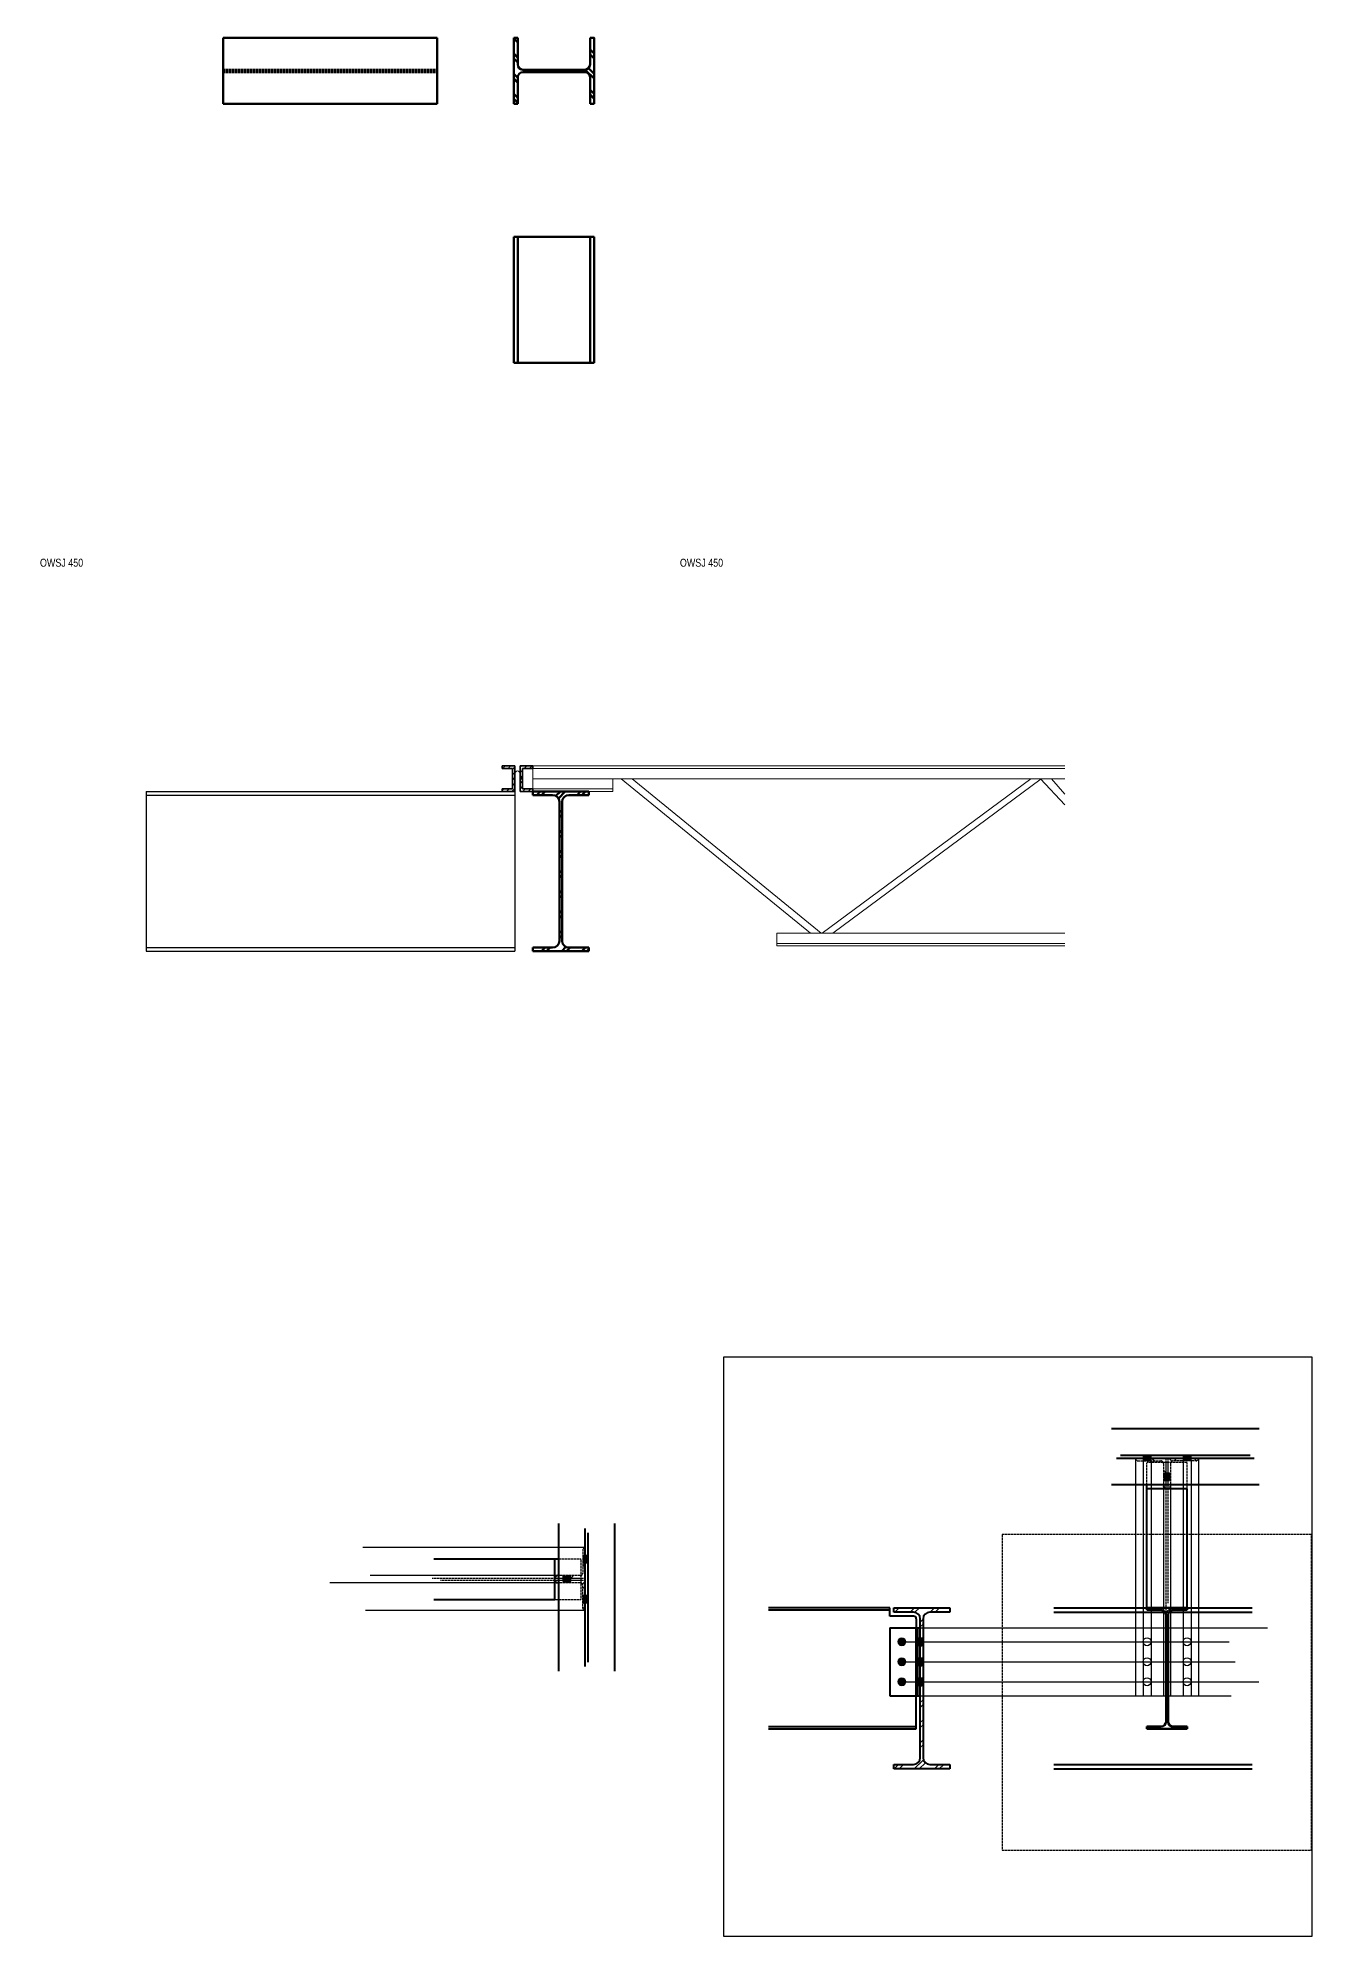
# Model space of a CAD drawing. Header units: millimetres. Extents: x -31954 to 493870, y 99509 to 604061.
# Drawn here: x 101419 to 104605, y 190426 to 195171 of the extents above; entities that cross this region are included whole.
import ezdxf

# ---------------------------------------------------------------- set-up
doc = ezdxf.new("R2010")
doc.units = ezdxf.units.MM
doc.header["$LTSCALE"] = 10
doc.linetypes.add('DASHED2', pattern=[0.375, 0.25, -0.125])
for name, color, linetype, lineweight in [('A-ANNOTATIONS', 1, 'Continuous', 9), ('A-DETL-GENF', 3, 'Continuous', 9), ('C-HATCH', 9, 'Continuous', 0), ('S-BEAM-STEEL-SECTION', 4, 'Continuous', 20), ('S-COLUMN-STEEL-PLAN', 4, 'Continuous', 50), ('S-COLUMN-STEEL-SECTION', 4, 'Continuous', 25), ('S-HATCH', 9, 'Continuous', 0)]:
    doc.layers.add(name, color=color, linetype=linetype, lineweight=lineweight)
doc.styles.add('AnnoText', font='arial.ttf', dxfattribs={"width": 0.8, "height": 2})

# ---------------------------------------------------------------- blocks, each defined once
blk = doc.blocks.new('M_K-Series Bar Joist-Section - 18K6-170442-Level 2')
at = {"layer": 'C-HATCH'}
h = blk.add_hatch(dxfattribs=at)
h.set_pattern_fill('ANSI31', color=256, scale=3, style=0)
h.paths.add_polyline_path([(-6.35, 0), (-38.1, 0), (-38.1, -6.35), (-12.7, -6.35), (-12.7, -31.75), (-6.35, -31.75)])
h.paths.add_polyline_path([(38.1, 0), (6.35, 0), (6.35, -31.75), (12.7, -31.75), (12.7, -6.35), (38.1, -6.35)])
h = blk.add_hatch(dxfattribs=at)
h.set_pattern_fill('ANSI31', color=256, scale=3, style=0)
h.paths.add_polyline_path([(-6.35, -32.25), (-12.7, -32.25), (-12.7, -57.65), (-38.1, -57.65), (-38.1, -64), (-6.35, -64)])
h.paths.add_polyline_path([(12.7, -32.25), (6.35, -32.25), (6.35, -64), (38.1, -64), (38.1, -57.65), (12.7, -57.65)])
at = {"layer": 'A-DETL-GENF', "lineweight": 35}
for p, q in [((-6.35, 0), (-38.1, 0)), ((-38.1, 0), (-38.1, -6.35)), ((-6.35, -31.75), (-6.35, 0)), ((6.35, 0), (6.35, -31.75)), ((38.1, 0), (6.35, 0)), ((38.1, -6.35), (38.1, 0)), ((-38.1, -6.35), (-12.7, -6.35)), ((-12.7, -6.35), (-12.7, -31.75)), ((-12.7, -31.75), (-6.35, -31.75)), ((-12.7, -57.65), (-12.7, -32.25)), ((-12.7, -32.25), (-6.35, -32.25)), ((-6.35, -31.75), (-6.35, -64)), ((6.35, -31.75), (12.7, -31.75)), ((6.35, -64), (6.35, -31.75)), ((6.35, -32.25), (12.7, -32.25)), ((12.7, -31.75), (12.7, -6.35)), ((12.7, -6.35), (38.1, -6.35)), ((12.7, -32.25), (12.7, -57.65)), ((-38.1, -64), (-38.1, -57.65)), ((-38.1, -57.65), (-12.7, -57.65)), ((-38.1, -64), (-6.35, -64)), ((6.35, -64), (38.1, -64)), ((12.7, -57.65), (38.1, -57.65)), ((38.1, -57.65), (38.1, -64))]:
    blk.add_line(p, q, dxfattribs=at)
at = {"layer": 'A-DETL-GENF'}
blk.add_arc((0, -19.05), 6.35, 0, 180, dxfattribs=at)
blk = doc.blocks.new('M_K-Series Bar Joist-Side - 18K6-170766-Level 2')
at = {"layer": 'A-DETL-GENF'}
for p, q in [((-100, 63.5), (1229.9, 63.5)), ((-100, 63.5), (-100, -0.5)), ((-100, 57.2), (1229.9, 57.2)), ((-100, 31.5), (1229.9, 31.5)), ((-100, 5.8), (100, 5.8)), ((100, -0.5), (100, 31.5)), ((594.1, -354.5), (121.2, 31.5)), ((148.4, 31.5), (621.3, -354.5)), ((1144.9, 31.5), (623.7, -354.5)), ((1171.5, 31.5), (650.4, -354.5)), ((1169.8, 31.5), (1229.9, -33.9)), ((1197, 31.5), (1229.9, -7.3)), ((-100, -0.5), (100, -0.5)), ((510, -386.5), (510, -354.5)), ((510, -354.5), (1229.9, -354.5)), ((510, -380.1), (1229.9, -380.1)), ((510, -386.5), (1229.9, -386.5))]:
    blk.add_line(p, q, dxfattribs=at)

msp = doc.modelspace()

# ---------------------------------------------------------------- hatches: boundary and pattern name
at = {"layer": 'S-BEAM-STEEL-SECTION'}
h = msp.add_hatch(color=256, dxfattribs=at)
h.dxf.hatch_style = 1
h.paths.add_polyline_path([(104182.4, 191620), (104182.4, 191613.9), (104192.4, 191614), (104192.4, 191620)])
h.paths.add_polyline_path([(104182.4, 191627.3), (104182.4, 191620), (104192.4, 191620), (104192.4, 191627.3)])
h.paths.add_polyline_path([(104192.4, 191627.3), (104192.4, 191620), (104202.4, 191620), (104202.4, 191627.3)])
h.paths.add_polyline_path([(104192.4, 191620), (104192.4, 191614), (104202.4, 191613.9), (104202.4, 191620)])
h = msp.add_hatch(color=256, dxfattribs=at)
h.dxf.hatch_style = 1
h.paths.add_polyline_path([(104302.4, 191620), (104302.4, 191613.9), (104292.4, 191614), (104292.4, 191620)])
h.paths.add_polyline_path([(104302.4, 191627.3), (104302.4, 191620), (104292.4, 191620), (104292.4, 191627.3)])
h.paths.add_polyline_path([(104292.4, 191627.3), (104292.4, 191620), (104282.4, 191620), (104282.4, 191627.3)])
h.paths.add_polyline_path([(104292.4, 191620), (104292.4, 191614), (104282.4, 191613.9), (104282.4, 191620)])
h = msp.add_hatch(color=256, dxfattribs=at)
h.dxf.hatch_style = 1
h.paths.add_polyline_path([(104241.8, 191564.3), (104251.3, 191564.3), (104251.3, 191574.3), (104241.8, 191574.3)])
h.paths.add_polyline_path([(104233.5, 191564.3), (104241.8, 191564.3), (104241.8, 191574.3), (104233.5, 191574.3)])
h.paths.add_polyline_path([(104233.5, 191574.3), (104241.8, 191574.3), (104241.8, 191584.3), (104233.5, 191584.3)])
h.paths.add_polyline_path([(104241.8, 191574.3), (104251.3, 191574.3), (104251.3, 191584.3), (104241.8, 191584.3)])
h = msp.add_hatch(color=256, dxfattribs=at)
h.dxf.hatch_style = 1
h.paths.add_polyline_path([(102787.6, 191378.3), (102781.5, 191378.3), (102781.5, 191368.3), (102787.6, 191368.3)])
h.paths.add_polyline_path([(102794.9, 191378.3), (102787.6, 191378.3), (102787.6, 191368.3), (102794.9, 191368.3)])
h.paths.add_polyline_path([(102794.9, 191368.3), (102787.6, 191368.3), (102787.6, 191358.3), (102794.9, 191358.3)])
h.paths.add_polyline_path([(102787.6, 191368.3), (102781.5, 191368.3), (102781.5, 191358.3), (102787.6, 191358.3)])
h = msp.add_hatch(color=256, dxfattribs=at)
h.dxf.hatch_style = 1
h.paths.add_polyline_path([(102731.9, 191318.9), (102731.9, 191309.4), (102741.9, 191309.4), (102741.9, 191318.9)])
h.paths.add_polyline_path([(102731.9, 191327.2), (102731.9, 191318.9), (102741.9, 191318.9), (102741.9, 191327.2)])
h.paths.add_polyline_path([(102741.9, 191327.2), (102741.9, 191318.9), (102751.9, 191318.9), (102751.9, 191327.2)])
h.paths.add_polyline_path([(102741.9, 191318.9), (102741.9, 191309.4), (102751.9, 191309.4), (102751.9, 191318.9)])
h = msp.add_hatch(color=256, dxfattribs=at)
h.dxf.hatch_style = 1
h.paths.add_polyline_path([(102787.6, 191258.3), (102781.5, 191258.3), (102781.5, 191268.3), (102787.6, 191268.3)])
h.paths.add_polyline_path([(102794.9, 191258.3), (102787.6, 191258.3), (102787.6, 191268.3), (102794.9, 191268.3)])
h.paths.add_polyline_path([(102794.9, 191268.3), (102787.6, 191268.3), (102787.6, 191278.3), (102794.9, 191278.3)])
h.paths.add_polyline_path([(102787.6, 191268.3), (102781.5, 191268.3), (102781.5, 191278.3), (102787.6, 191278.3)])
h = msp.add_hatch(color=256, dxfattribs=at)
h.dxf.hatch_style = 1
h.paths.add_polyline_path([(103579.4, 191172, 0.414214), (103569.4, 191162), (103579.4, 191162)])
h = msp.add_hatch(color=256, dxfattribs=at)
h.dxf.hatch_style = 1
h.paths.add_polyline_path([(103569.4, 191162, 0.414214), (103579.4, 191152), (103579.4, 191162)])
h = msp.add_hatch(color=256, dxfattribs=at)
h.dxf.hatch_style = 1
h.paths.add_polyline_path([(103579.4, 191162), (103589.4, 191162, 0.414214), (103579.4, 191172)])
h = msp.add_hatch(color=256, dxfattribs=at)
h.dxf.hatch_style = 1
h.paths.add_polyline_path([(103579.4, 191152, 0.414214), (103589.4, 191162), (103579.4, 191162)])
h = msp.add_hatch(color=256, dxfattribs=at)
h.dxf.hatch_style = 1
h.paths.add_polyline_path([(103619, 191162), (103625.4, 191162), (103625.4, 191172), (103619, 191172)])
h.paths.add_polyline_path([(103625.4, 191162), (103632.4, 191162), (103632.4, 191172), (103625.4, 191172)])
h.paths.add_polyline_path([(103625.4, 191152), (103632.4, 191152), (103632.4, 191162), (103625.4, 191162)])
h.paths.add_polyline_path([(103625.4, 191162), (103619, 191162), (103619, 191152), (103625.4, 191152)])
h = msp.add_hatch(color=256, dxfattribs=at)
h.dxf.hatch_style = 1
h.paths.add_polyline_path([(103579.4, 191122, 0.414214), (103569.4, 191112), (103579.4, 191112)])
h = msp.add_hatch(color=256, dxfattribs=at)
h.dxf.hatch_style = 1
h.paths.add_polyline_path([(103589.4, 191112, 0.414214), (103579.4, 191122), (103579.4, 191112)])
h = msp.add_hatch(color=256, dxfattribs=at)
h.dxf.hatch_style = 1
h.paths.add_polyline_path([(103625.4, 191122), (103619, 191122), (103619, 191112), (103625.4, 191112)])
h.paths.add_polyline_path([(103632.4, 191122), (103625.4, 191122), (103625.4, 191112), (103632.4, 191112)])
h.paths.add_polyline_path([(103632.4, 191112), (103625.4, 191112), (103625.4, 191102), (103632.4, 191102)])
h.paths.add_polyline_path([(103625.4, 191112), (103619, 191112), (103619, 191102), (103625.4, 191102)])
h = msp.add_hatch(color=256, dxfattribs=at)
h.dxf.hatch_style = 1
h.paths.add_polyline_path([(103579.4, 191112), (103569.4, 191112, 0.414214), (103579.4, 191102)])
h = msp.add_hatch(color=256, dxfattribs=at)
h.dxf.hatch_style = 1
h.paths.add_polyline_path([(103579.4, 191072, 0.414214), (103569.4, 191062), (103579.4, 191062)])
h = msp.add_hatch(color=256, dxfattribs=at)
h.dxf.hatch_style = 1
h.paths.add_polyline_path([(103589.4, 191112), (103579.4, 191112), (103579.4, 191102, 0.414214)])
h = msp.add_hatch(color=256, dxfattribs=at)
h.dxf.hatch_style = 1
h.paths.add_polyline_path([(103579.4, 191062), (103589.4, 191062, 0.414214), (103579.4, 191072)])
h = msp.add_hatch(color=256, dxfattribs=at)
h.dxf.hatch_style = 1
h.paths.add_polyline_path([(103625.4, 191072), (103619, 191072), (103619, 191062), (103625.4, 191062)])
h.paths.add_polyline_path([(103632.4, 191072), (103625.4, 191072), (103625.4, 191062), (103632.4, 191062)])
h.paths.add_polyline_path([(103632.4, 191062), (103625.4, 191062), (103625.4, 191052), (103632.4, 191052)])
h.paths.add_polyline_path([(103625.4, 191062), (103619, 191062), (103619, 191052), (103625.4, 191052)])
h = msp.add_hatch(color=256, dxfattribs=at)
h.dxf.hatch_style = 1
h.paths.add_polyline_path([(103579.4, 191062), (103569.4, 191062, 0.414214), (103579.4, 191052)])
h = msp.add_hatch(color=256, dxfattribs=at)
h.dxf.hatch_style = 1
h.paths.add_polyline_path([(103589.4, 191062), (103579.4, 191062), (103579.4, 191052, 0.414214)])
at = {"layer": 'S-COLUMN-STEEL-PLAN'}
h = msp.add_hatch(dxfattribs=at)
h.set_pattern_fill('FP_2', color=256, angle=-90, style=0, pattern_type=2)
h.set_pattern_definition([(315, (101720.115, 179676.342), (25.14472, 25.14472), []), (315, (101758.215, 179676.342), (25.14472, 25.14472), [])])
h.paths.add_polyline_path([(102608.9, 195005.9), (102619.1, 195005.9), (102619.1, 195072.5), (102619.5, 195075.8), (102620.8, 195078.9), (102622.8, 195081.5), (102625.5, 195083.5), (102628.6, 195084.8), (102631.9, 195085.3), (102786.9, 195085.3), (102790.2, 195084.8), (102793.3, 195083.5), (102795.9, 195081.5), (102798, 195078.9), (102799.2, 195075.8), (102799.7, 195072.5), (102799.7, 195005.9), (102809.9, 195005.9), (102809.9, 195170.9), (102799.7, 195170.9), (102799.7, 195104.3), (102799.2, 195100.9), (102798, 195097.9), (102795.9, 195095.2), (102793.3, 195093.2), (102790.2, 195091.9), (102786.9, 195091.5), (102631.9, 195091.5), (102628.6, 195091.9), (102625.5, 195093.2), (102622.8, 195095.2), (102620.8, 195097.9), (102619.5, 195100.9), (102619.1, 195104.3), (102619.1, 195170.9), (102608.9, 195170.9)], flags=0)
h = msp.add_hatch(dxfattribs=at)
h.set_pattern_fill('FP_9', color=256, style=0, pattern_type=2)
h.set_pattern_definition([(45, (114863.634, 192098.46), (-25.14472, 25.14472), []), (45, (114863.634, 192136.56), (-25.14472, 25.14472), [])])
h.paths.add_polyline_path([(102796.5, 192888.2), (102796.5, 192897), (102746.9, 192897), (102742.5, 192897.6), (102738.3, 192899.3), (102734.7, 192902.1), (102732, 192905.6), (102730.3, 192909.8), (102729.7, 192914.2), (102729.7, 193261.2), (102730.3, 193265.7), (102732, 193269.8), (102734.7, 193273.4), (102738.3, 193276.1), (102742.5, 193277.8), (102746.9, 193278.4), (102796.5, 193278.4), (102796.5, 193287.2), (102656.5, 193287.2), (102656.5, 193278.4), (102706.1, 193278.4), (102710.6, 193277.8), (102714.7, 193276.1), (102718.3, 193273.4), (102721, 193269.8), (102722.7, 193265.7), (102723.3, 193261.2), (102723.3, 192914.2), (102722.7, 192909.8), (102721, 192905.6), (102718.3, 192902.1), (102714.7, 192899.3), (102710.6, 192897.6), (102706.1, 192897), (102656.5, 192897), (102656.5, 192888.2)], flags=0)
at = {"layer": 'S-HATCH'}
h = msp.add_hatch(dxfattribs=at)
h.set_pattern_fill('FP_16', color=256, angle=270, style=0, pattern_type=2)
h.set_pattern_definition([(315, (103623.364, 176108.597), (25.14472, 25.14472), []), (315, (103661.464, 176108.597), (25.14472, 25.14472), [])])
h.paths.add_polyline_path([(104163.6, 191620.3), (104163.8, 191618.7), (104164.5, 191617.1), (104165.5, 191615.8), (104166.8, 191614.8), (104168.3, 191614.2), (104170, 191613.9), (104227.1, 191613.9), (104228.8, 191613.7), (104230.3, 191613.1), (104231.6, 191612.1), (104232.6, 191610.8), (104233.2, 191609.2), (104233.5, 191607.6), (104233.5, 191550.4), (104233.7, 191548.8), (104234.3, 191547.3), (104235.3, 191546), (104236.6, 191544.9), (104238.2, 191544.3), (104239.8, 191544.1), (104239.8, 191620.3)], flags=0)
h = msp.add_hatch(dxfattribs=at)
h.set_pattern_fill('FP_16', color=256, angle=90, style=0, pattern_type=2)
h.set_pattern_definition([(135, (331682.78, -15598.61), (-25.144717, -25.144717), []), (135, (331644.68, -15598.61), (-25.144717, -25.144717), [])])
h.paths.add_polyline_path([(104321.1, 191620.3), (104320.9, 191618.7), (104320.3, 191617.1), (104319.3, 191615.8), (104317.9, 191614.8), (104316.4, 191614.2), (104314.8, 191613.9), (104257.6, 191613.9), (104256, 191613.7), (104254.4, 191613.1), (104253.1, 191612.1), (104252.1, 191610.8), (104251.5, 191609.2), (104251.3, 191607.6), (104251.3, 191550.4), (104251, 191548.8), (104250.4, 191547.3), (104249.4, 191546), (104248.1, 191544.9), (104246.6, 191544.3), (104244.9, 191544.1), (104244.9, 191620.3)], flags=0)
h = msp.add_hatch(dxfattribs=at)
h.set_pattern_fill('FP_16', color=256, angle=180, style=0, pattern_type=2)
h.set_pattern_definition([(225, (87276.177, 191937.327), (25.14472, -25.14472), []), (225, (87276.177, 191899.227), (25.14472, -25.14472), [])])
h.paths.add_polyline_path([(102787.9, 191397.1), (102786.2, 191396.9), (102784.7, 191396.2), (102783.4, 191395.2), (102782.4, 191393.9), (102781.7, 191392.4), (102781.5, 191390.7), (102781.5, 191333.6), (102781.3, 191331.9), (102780.7, 191330.4), (102779.7, 191329.1), (102778.4, 191328.1), (102776.8, 191327.4), (102775.2, 191327.2), (102718, 191327.2), (102716.4, 191327), (102714.9, 191326.4), (102713.5, 191325.4), (102712.5, 191324.1), (102711.9, 191322.5), (102711.7, 191320.9), (102787.9, 191320.9)], flags=0)
h = msp.add_hatch(dxfattribs=at)
h.set_pattern_fill('FP_16', color=256, style=0, pattern_type=2)
h.set_pattern_definition([(45, (-104431.03, -36122.09), (-25.144717, 25.144717), []), (45, (-104431.03, -36083.99), (-25.144717, 25.144717), [])])
h.paths.add_polyline_path([(102787.9, 191239.6), (102786.2, 191239.8), (102784.7, 191240.4), (102783.4, 191241.4), (102782.4, 191242.8), (102781.7, 191244.3), (102781.5, 191245.9), (102781.5, 191303.1), (102781.3, 191304.7), (102780.7, 191306.3), (102779.7, 191307.6), (102778.4, 191308.6), (102776.8, 191309.2), (102775.2, 191309.4), (102718, 191309.4), (102716.4, 191309.6), (102714.9, 191310.3), (102713.5, 191311.3), (102712.5, 191312.6), (102711.9, 191314.1), (102711.7, 191315.8), (102787.9, 191315.8)], flags=0)
h = msp.add_hatch(dxfattribs=at)
h.set_pattern_fill('FP_10', color=256, style=0, pattern_type=2)
h.set_pattern_definition([(45, (115294.303, 190056.19), (-25.14472, 25.14472), []), (45, (115294.303, 190094.29), (-25.14472, 25.14472), [])])
h.paths.add_polyline_path([(103698.9, 190844), (103698.9, 190855.2), (103649.2, 190855.2), (103644.8, 190855.7), (103640.8, 190857.4), (103637.3, 190860.1), (103634.6, 190863.6), (103632.9, 190867.6), (103632.4, 190872), (103632.4, 191219), (103632.9, 191223.3), (103634.6, 191227.4), (103637.3, 191230.8), (103640.8, 191233.5), (103644.8, 191235.2), (103649.2, 191235.8), (103698.9, 191235.8), (103698.9, 191247), (103558.9, 191247), (103558.9, 191235.8), (103608.6, 191235.8), (103612.9, 191235.2), (103617, 191233.5), (103620.4, 191230.8), (103623.1, 191227.4), (103624.8, 191223.3), (103625.4, 191219), (103625.4, 190872), (103624.8, 190867.6), (103623.1, 190863.6), (103620.4, 190860.1), (103617, 190857.4), (103612.9, 190855.7), (103608.6, 190855.2), (103558.9, 190855.2), (103558.9, 190844)], flags=0)
h = msp.add_hatch(dxfattribs=at)
h.set_pattern_fill('FP_5', color=256, style=0, pattern_type=2)
h.set_pattern_definition([(45, (118248.284, 190106.19), (-25.14472, 25.14472), []), (45, (118248.284, 190144.29), (-25.14472, 25.14472), [])])
h.paths.add_polyline_path([(104292.9, 190944), (104292.9, 190949.7), (104257.2, 190949.7), (104252.5, 190950.6), (104248.5, 190953.3), (104245.9, 190957.2), (104244.9, 190962), (104244.9, 191229), (104245.9, 191233.7), (104248.5, 191237.6), (104252.5, 191240.3), (104257.2, 191241.3), (104292.9, 191241.3), (104292.9, 191247), (104191.9, 191247), (104191.9, 191241.3), (104227.5, 191241.3), (104232.2, 191240.3), (104236.2, 191237.6), (104238.9, 191233.7), (104239.8, 191229), (104239.8, 190962), (104238.9, 190957.2), (104236.2, 190953.3), (104232.2, 190950.6), (104227.5, 190949.7), (104191.9, 190949.7), (104191.9, 190944), (104283, 190944)], flags=0)

# ---------------------------------------------------------------- linework, layer by layer
for p, q in [((104163.6, 191620.3), (104163.6, 191027)), ((104182.4, 191613.9), (104182.4, 191027)), ((104202.4, 191613.9), (104202.4, 191027)), ((104282.4, 191613.9), (104282.4, 191027)), ((104302.4, 191613.9), (104302.4, 191027)), ((104321.1, 191620.3), (104321.1, 191027)), ((104233.5, 191553.8), (104233.5, 191027)), ((104251.3, 191553.8), (104251.3, 191027)), ((102787.9, 191397.1), (102231.8, 191397.1)), ((102721.4, 191309.4), (102149.1, 191309.4)), ((102721.4, 191327.2), (102250.1, 191327.2)), ((102787.9, 191239.6), (102238.4, 191239.6)), ((103579.4, 191162), (104397.6, 191162)), ((103625.4, 191197), (104493.8, 191197)), ((103579.4, 191112), (104413, 191112)), ((103579.4, 191062), (104471.8, 191062)), ((103625.4, 191027), (104402.3, 191027))]:
    msp.add_line(p, q)
for centre in [(104192.4, 191162), (104292.4, 191162), (104192.4, 191112), (104292.4, 191112), (104192.4, 191062), (104292.4, 191062)]:
    msp.add_circle(centre, 10)
at = {"layer": 'Defpoints'}
msp.add_lwpolyline([(103133.7, 190426.2), (104604.9, 190426.2), (104604.9, 191873.1), (103133.7, 191873.1)], close=True, dxfattribs=at)
at = {"layer": 'Defpoints', "linetype": 'DASHED2'}
msp.add_lwpolyline([(103830, 190641.2), (104603.9, 190641.2), (104603.9, 191430.1), (103830, 191430.1)], close=True, dxfattribs=at)
at = {"layer": 'S-BEAM-STEEL-SECTION'}
for p, q in [((104239.8, 191620.3), (104163.6, 191620.3)), ((104182.4, 191613.9), (104182.4, 191627.3)), ((104202.4, 191613.9), (104202.4, 191627.3)), ((104239.8, 191610.3), (104244.9, 191610.3)), ((104244.9, 191620.3), (104321.1, 191620.3)), ((104282.4, 191613.9), (104282.4, 191627.3)), ((104302.4, 191613.9), (104302.4, 191627.3)), ((104248.2, 191584.3), (104233.5, 191584.3)), ((104248.2, 191564.3), (104233.5, 191564.3)), ((102781.5, 191378.3), (102794.9, 191378.3)), ((102781.5, 191358.3), (102794.9, 191358.3)), ((102787.9, 191320.9), (102787.9, 191397.1)), ((102731.9, 191312.5), (102731.9, 191327.2)), ((102751.9, 191312.5), (102751.9, 191327.2)), ((102777.9, 191320.9), (102777.9, 191315.8)), ((102787.9, 191315.8), (102787.9, 191239.6)), ((102781.5, 191278.3), (102794.9, 191278.3)), ((102781.5, 191258.3), (102794.9, 191258.3)), ((103619, 191172), (103632.4, 191172)), ((103625.4, 191027), (103625.4, 191197)), ((103619, 191152), (103632.4, 191152)), ((103619, 191122), (103632.4, 191122)), ((103619, 191102), (103632.4, 191102)), ((103619, 191072), (103632.4, 191072)), ((103619, 191052), (103632.4, 191052))]:
    msp.add_line(p, q, dxfattribs=at)
for centre in [(103579.4, 191162), (103579.4, 191112), (103579.4, 191062)]:
    msp.add_circle(centre, 10, dxfattribs=at)
at = {"layer": 'S-COLUMN-STEEL-PLAN', "lineweight": 70}
for p, q in [((102417.2, 195170.9), (101882.7, 195170.9)), ((101882.7, 195170.9), (101882.7, 195005.9)), ((102417.2, 195005.9), (102417.2, 195170.9)), ((102608.9, 195005.9), (102608.9, 195170.9)), ((102608.9, 195170.9), (102619.1, 195170.9)), ((102619.1, 195170.9), (102619.1, 195104.3)), ((102799.7, 195104.3), (102799.7, 195170.9)), ((102799.7, 195170.9), (102809.9, 195170.9)), ((102809.9, 195170.9), (102809.9, 195005.9)), ((102619.1, 195072.5), (102619.1, 195005.9)), ((102631.9, 195091.5), (102786.9, 195091.5)), ((102786.9, 195085.3), (102631.9, 195085.3)), ((102799.7, 195005.9), (102799.7, 195072.5)), ((102417.2, 195005.9), (101882.7, 195005.9)), ((102619.1, 195005.9), (102608.9, 195005.9)), ((102809.9, 195005.9), (102799.7, 195005.9)), ((102608.9, 194673.8), (102608.9, 194358.5)), ((102809.9, 194673.8), (102608.9, 194673.8)), ((102619.1, 194673.8), (102619.1, 194358.5)), ((102799.7, 194673.8), (102799.7, 194358.5)), ((102809.9, 194673.8), (102809.9, 194358.5)), ((102809.9, 194358.5), (102608.9, 194358.5)), ((102656.5, 193287.2), (102796.5, 193287.2)), ((102656.5, 193278.4), (102656.5, 193287.2)), ((102706.1, 193278.4), (102656.5, 193278.4)), ((102723.3, 192914.2), (102723.3, 193261.2)), ((102729.7, 193261.2), (102729.7, 192914.2)), ((102796.5, 193278.4), (102746.9, 193278.4)), ((102796.5, 193287.2), (102796.5, 193278.4)), ((102656.5, 192888.2), (102656.5, 192897)), ((102656.5, 192897), (102706.1, 192897)), ((102796.5, 192888.2), (102656.5, 192888.2)), ((102746.9, 192897), (102796.5, 192897)), ((102796.5, 192897), (102796.5, 192888.2))]:
    msp.add_line(p, q, dxfattribs=at)
at = {"layer": 'S-COLUMN-STEEL-PLAN', "linetype": 'DASHED2', "lineweight": 70}
for p, q in [((102417.2, 195091.5), (101882.7, 195091.5)), ((102417.2, 195085.3), (101882.7, 195085.3))]:
    msp.add_line(p, q, dxfattribs=at)
at = {"layer": 'S-COLUMN-STEEL-PLAN', "lineweight": 70}
for centre, radius, start, end in [((102631.9, 195104.3), 12.8, 180, 270), ((102786.9, 195104.3), 12.8, 270, 0), ((102631.9, 195072.5), 12.8, 90, 180), ((102786.9, 195072.5), 12.8, 0, 90), ((102706.1, 193261.2), 17.2, 0, 90), ((102746.9, 193261.2), 17.2, 90, 180), ((102706.1, 192914.2), 17.2, 270, 0), ((102746.9, 192914.2), 17.2, 180, 270)]:
    msp.add_arc(centre, radius, start, end, dxfattribs=at)
at = {"layer": 'S-COLUMN-STEEL-SECTION'}
for p, q in [((101690.3, 193287.2), (102612.1, 193287.2)), ((101690.3, 193287.2), (101690.3, 192888.2)), ((101690.3, 193278.4), (102612.1, 193278.4)), ((102612.1, 193287.2), (102612.1, 192888.2)), ((101690.3, 192897), (102612.1, 192897)), ((101690.3, 192888.2), (102612.1, 192888.2)), ((104292.9, 191543.8), (104292.9, 191553.8)), ((102711.4, 191267.8), (102721.4, 191267.8))]:
    msp.add_line(p, q, dxfattribs=at)
at = {"layer": 'S-COLUMN-STEEL-SECTION', "lineweight": 40}
for p, q in [((104472.6, 191693.8), (104103.5, 191693.8)), ((104460.5, 191620.3), (104115.6, 191620.3)), ((104449.9, 191627.3), (104126.2, 191627.3)), ((104472.6, 191553.8), (104103.5, 191553.8)), ((104191.9, 191543.8), (104191.9, 191553.8)), ((104191.9, 191241.3), (104191.9, 191543.8)), ((104292.9, 191543.8), (104191.9, 191543.8)), ((104292.9, 191241.3), (104292.9, 191543.8)), ((102721.4, 191088.1), (102721.4, 191457.2)), ((102861.4, 191088.1), (102861.4, 191457.2)), ((102787.9, 191100.2), (102787.9, 191445.1)), ((102794.9, 191110.8), (102794.9, 191434.5)), ((102408.8, 191368.8), (102711.4, 191368.8)), ((102711.4, 191267.8), (102711.4, 191368.8)), ((102711.4, 191368.8), (102721.4, 191368.8)), ((102408.8, 191267.8), (102711.4, 191267.8)), ((103548.9, 191247), (103246.3, 191247)), ((103246.3, 191241.3), (103548.9, 191241.3)), ((103548.9, 191225.8), (103548.9, 191247)), ((103608.6, 191225.8), (103548.9, 191225.8)), ((103558.9, 191247), (103698.9, 191247)), ((103558.9, 191235.8), (103558.9, 191247)), ((103608.6, 191235.8), (103558.9, 191235.8)), ((103615.4, 191219), (103615.4, 191197)), ((103625.4, 190872), (103625.4, 191219)), ((103632.4, 191219), (103632.4, 190872)), ((103698.9, 191235.8), (103649.2, 191235.8)), ((103698.9, 191247), (103698.9, 191235.8)), ((103959.7, 191247), (104455.4, 191247)), ((103959.7, 191235.8), (104455.4, 191235.8)), ((103549.2, 191197), (103549.2, 191027)), ((103549.2, 191197), (103625.4, 191197)), ((103615.4, 191027), (103615.4, 191197)), ((103619, 191027), (103619, 191197)), ((103549.2, 191027), (103625.4, 191027)), ((103615.4, 190944), (103615.4, 191029)), ((103246.3, 190949.7), (103615.4, 190949.7)), ((103246.3, 190944), (103615.4, 190944)), ((103558.9, 190844), (103558.9, 190855.2)), ((103558.9, 190855.2), (103608.6, 190855.2)), ((103698.9, 190844), (103558.9, 190844)), ((103649.2, 190855.2), (103698.9, 190855.2)), ((103698.9, 190855.2), (103698.9, 190844)), ((103959.7, 190855.2), (104455.4, 190855.2)), ((103959.7, 190844), (104455.4, 190844))]:
    msp.add_line(p, q, dxfattribs=at)
at = {"layer": 'S-COLUMN-STEEL-SECTION', "linetype": 'DASHED2', "lineweight": 30}
for p, q in [((104170, 191613.9), (104227.1, 191613.9)), ((104292.9, 191610.3), (104191.9, 191610.3)), ((104191.9, 191553.8), (104191.9, 191610.3)), ((104233.5, 191607.6), (104233.5, 191550.4)), ((104239.8, 191544.1), (104239.8, 191620.3)), ((104239.8, 191237.6), (104239.8, 191610.3)), ((104244.9, 191544.1), (104244.9, 191620.3)), ((104244.9, 191258.5), (104244.9, 191610.3)), ((104251.3, 191607.6), (104251.3, 191550.4)), ((104314.8, 191613.9), (104257.6, 191613.9)), ((104292.9, 191553.8), (104292.9, 191610.3)), ((102721.4, 191368.8), (102777.9, 191368.8)), ((102777.9, 191267.8), (102777.9, 191368.8)), ((102781.5, 191390.7), (102781.5, 191333.6)), ((102405.2, 191320.9), (102777.9, 191320.9)), ((102426.1, 191315.8), (102777.9, 191315.8)), ((102711.7, 191320.9), (102787.9, 191320.9)), ((102711.7, 191315.8), (102787.9, 191315.8)), ((102775.2, 191327.2), (102718, 191327.2)), ((102775.2, 191309.4), (102718, 191309.4)), ((102721.4, 191267.8), (102777.9, 191267.8)), ((102781.5, 191245.9), (102781.5, 191303.1))]:
    msp.add_line(p, q, dxfattribs=at)
at = {"layer": 'S-COLUMN-STEEL-SECTION', "lineweight": 70}
for p, q in [((104191.9, 191247), (104292.9, 191247)), ((104191.9, 191241.3), (104191.9, 191247)), ((104227.5, 191241.3), (104191.9, 191241.3)), ((104239.8, 190962), (104239.8, 191229)), ((104244.9, 191229), (104244.9, 190962)), ((104292.9, 191241.3), (104257.2, 191241.3)), ((104292.9, 191247), (104292.9, 191241.3)), ((104191.9, 190944), (104191.9, 190949.7)), ((104191.9, 190949.7), (104227.5, 190949.7)), ((104292.9, 190944), (104191.9, 190944)), ((104257.2, 190949.7), (104292.9, 190949.7)), ((104292.9, 190949.7), (104292.9, 190944))]:
    msp.add_line(p, q, dxfattribs=at)
at = {"layer": 'S-COLUMN-STEEL-SECTION', "linetype": 'DASHED2', "lineweight": 30}
for centre, start, end in [((104170, 191620.3), 180, 270), ((104227.1, 191607.6), 0, 90), ((104257.6, 191607.6), 90, 180), ((104314.8, 191620.3), 270, 0), ((102787.9, 191390.7), 90, 180), ((102775.2, 191333.6), 270, 0), ((102775.2, 191303.1), 0, 90), ((102787.9, 191245.9), 180, 270)]:
    msp.add_arc(centre, 6.35, start, end, dxfattribs=at)
at = {"layer": 'S-COLUMN-STEEL-SECTION', "lineweight": 40}
for centre, radius, start, end in [((104239.8, 191550.4), 6.35, 180, 270), ((104244.9, 191550.4), 6.35, 270, 0), ((102718, 191320.9), 6.35, 90, 180), ((102718, 191315.8), 6.35, 180, 270), ((103608.6, 191219), 16.8, 0, 90), ((103608.6, 191219), 6.8, 0, 90), ((103649.2, 191219), 16.8, 90, 180), ((103608.6, 190872), 16.8, 270, 0), ((103649.2, 190872), 16.8, 180, 270)]:
    msp.add_arc(centre, radius, start, end, dxfattribs=at)
at = {"layer": 'S-COLUMN-STEEL-SECTION', "lineweight": 70}
for centre, start, end in [((104227.5, 191229), 0, 90), ((104257.2, 191229), 90, 180), ((104227.5, 190962), 270, 0), ((104257.2, 190962), 180, 270)]:
    msp.add_arc(centre, 12.3, start, end, dxfattribs=at)

# ---------------------------------------------------------------- block references
at = {"layer": 'A-DETL-GENF'}
for name, p in [('M_K-Series Bar Joist-Section - 18K6-170442-Level 2', (102618.4, 193351.2)), ('M_K-Series Bar Joist-Side - 18K6-170766-Level 2', (102756.5, 193287.7))]:
    msp.add_blockref(name, p, dxfattribs=at)

# ---------------------------------------------------------------- texts
at = {"layer": 'A-ANNOTATIONS', "char_height": 20, "attachment_point": 1, "line_spacing_factor": 0.938532, "style": 'AnnoText', "bg_fill": 3, "box_fill_scale": 1.25, "bg_fill_color": 0, "bg_fill_transparency": 0}
for insert, width in [((101424.4, 193869.1), 189.927), ((103024.4, 193869.1), 159.357)]:
    msp.add_mtext('\\fArial|b0|i0|c0|p34|;OWSJ 450', dxfattribs=dict(at, insert=insert, width=width))

doc.saveas('drawing.dxf')
